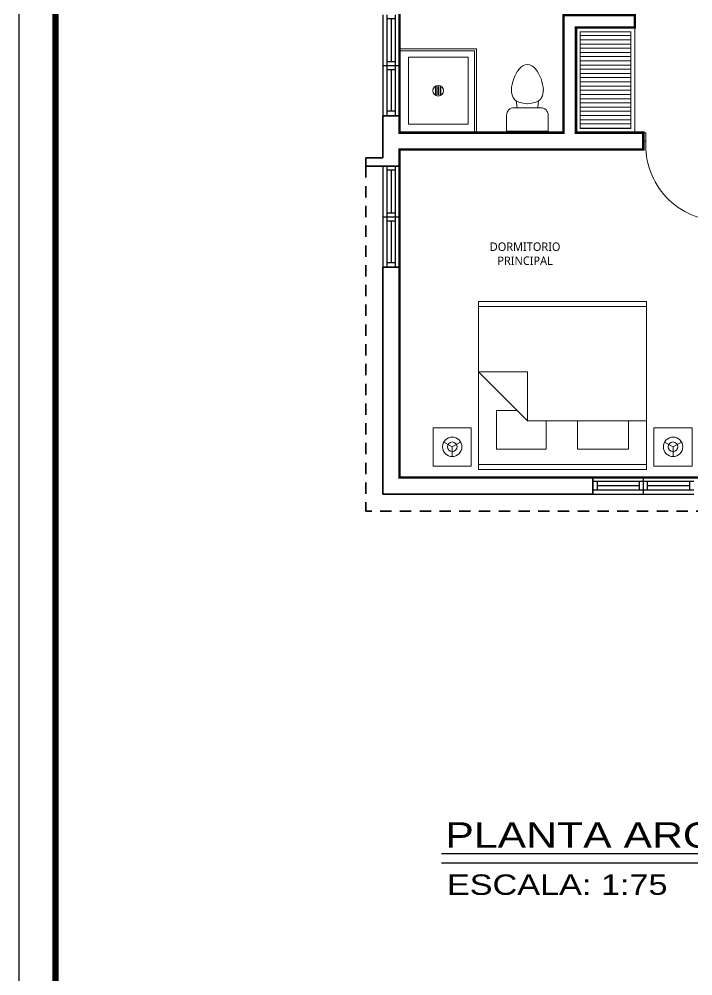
# Model space of a CAD drawing. Header units: feet. Extents: x -417 to 46, y -646 to -218.
# Drawn here: x -112.25 to -104.24, y -444.88 to -433.5 of the extents above; entities that cross this region are included whole.
import ezdxf

# ---------------------------------------------------------------- set-up
doc = ezdxf.new("R2010")
doc.units = ezdxf.units.FT
doc.header["$MEASUREMENT"] = 0
doc.linetypes.add('HIDDEN', pattern=[0.375, 0.25, -0.125])
for name, color, linetype in [('00-PISOS', 30, 'Continuous'), ('MARCO', 7, 'Continuous'), ('MB3', 8, 'Continuous'), ('PERT-VENT', 2, 'Continuous'), ('textos', 7, 'Continuous'), ('TEXXT', 8, 'Continuous')]:
    doc.layers.add(name, color=color, linetype=linetype)
for name, color, linetype, lineweight in [('A-WALL', 4, 'Continuous', 25), ('closet', 8, 'Continuous', 5), ('FURN', 2, 'Continuous', 30), ('muebles', 2, 'Continuous', 5), ('P-SANR-FIXT', 2, 'Continuous', 9), ('Piso', 8, 'Continuous', 9), ('puertas', 8, 'Continuous', 9), ('TXT', 2, 'Continuous', 9)]:
    doc.layers.add(name, color=color, linetype=linetype, lineweight=lineweight)
doc.styles.add('ads', font='trebuc.ttf', dxfattribs={"height": 0.14})
doc.styles.add('DAMIAN', font='arial.ttf', dxfattribs={"height": 0.12})

# ---------------------------------------------------------------- blocks, each defined once
blk = doc.blocks.new('Toilet_-_Tank_-_3D_4840 - 17_ High_ Seat Not Visible-536545-Nivel 1')
at = {"layer": 'P-SANR-FIXT'}
for p, q in [((0.248, 0.489), (-0.248, 0.489)), ((-0.248, 0.489), (-0.248, 0.298)), ((0.248, 0.298), (0.248, 0.489)), ((-0.159, 0.21), (-0.123, 0.21)), ((-0.123, 0.21), (-0.132, 0.127)), ((-0.123, 0.21), (0.123, 0.21)), ((0.132, 0.127), (0.123, 0.21)), ((0.123, 0.21), (0.159, 0.21))]:
    blk.add_line(p, q, dxfattribs=at)
for centre, radius, start, end in [((-0.159, 0.298), 0.0889, 180, 270), ((0.159, 0.298), 0.0889, 270, 360), ((-0.083, 0.041), 0.0995, 119.8981, 151.0596), ((0, -0.104), 0.266, 90.1019, 119.8981), ((0, -0.104), 0.266, 60.1019, 89.8981), ((0.083, 0.041), 0.0995, 28.9404, 60.1019), ((-0.023, 0.008), 0.167, 151.0596, 182.709), ((0.023, 0.008), 0.167, 357.291, 28.9404), ((0.25, 0.021), 0.441, 182.709, 218.5058), ((-0.25, 0.021), 0.441, 321.4942, 357.291), ((0.011, -0.169), 0.136, 218.5058, 265.219), ((-0.011, -0.169), 0.136, 274.781, 321.4942)]:
    blk.add_arc(centre, radius, start, end, dxfattribs=at)
blk = doc.blocks.new('Shower_Stall_9385 - 1-684532-Nivel 1')
at = {"layer": 'P-SANR-FIXT'}
for p, q in [((-0.576, 0.533), (0.424, 0.533)), ((-0.576, -0.381), (-0.576, 0.533)), ((0.424, 0.508), (-0.551, 0.508)), ((-0.551, -0.381), (-0.551, 0.508)), ((-0.475, -0.279), (-0.475, 0.432)), ((-0.475, 0.432), (0.322, 0.432)), ((0.322, 0.432), (0.322, -0.279)), ((-0.121, 0.108), (-0.032, 0.108)), ((-0.032, 0.099), (-0.121, 0.099)), ((-0.121, 0.081), (-0.032, 0.081)), ((-0.032, 0.072), (-0.121, 0.072)), ((-0.121, 0.053), (-0.032, 0.053)), ((-0.032, 0.044), (-0.121, 0.044)), ((0.322, -0.279), (-0.475, -0.279)), ((-0.576, -0.381), (-0.551, -0.381)), ((-0.551, -0.381), (0.398, -0.381))]:
    blk.add_line(p, q, dxfattribs=at)
for centre, radius, start, end in [((-0.076, 0.076), 0.0635, 360, 180), ((-0.076, 0.076), 0.0635, 0, 180), ((-0.076, 0.076), 0.0635, 180, 360), ((-0.076, 0.076), 0.0635, 180, 360), ((-0.121, 0.103), 0.00444, 90, 270), ((-0.121, 0.076), 0.00444, 90, 270), ((-0.121, 0.049), 0.00444, 90, 270), ((-0.032, 0.103), 0.00444, 270, 90), ((-0.032, 0.076), 0.00444, 270, 90), ((-0.032, 0.049), 0.00444, 270, 90), ((0.398, -0.356), 0.0254, 270, 360)]:
    blk.add_arc(centre, radius, start, end, dxfattribs=at)
blk = doc.blocks.new('A$C4D292AF4')
at = {"layer": 'puertas'}
for points in [[(0.03, 0.05), (0.07, 0.05), (0.07, 1.05), (0.03, 1.05)], [(0, 0), (0.03, 0), (0.03, 0.1), (0, 0.1)], [(0.97, 0), (1, 0), (1, 0.1), (0.97, 0.1)]]:
    blk.add_lwpolyline(points, close=True, dxfattribs=at)
blk.add_arc((0.068, 0.147), 0.903, 357.0481, 89.8556, dxfattribs=at)
blk = doc.blocks.new('A$C154754DE')
at = {"layer": 'muebles', "color": 2, "linetype": 'Continuous'}
for p, q in [((1.505, 3.079, 224.56), (1.958, 3.079, 224.56)), ((1.505, 2.626, 224.56), (1.505, 3.079, 224.56)), ((1.958, 2.626, 224.56), (1.958, 3.079, 224.56)), ((1.505, 2.626, 224.56), (1.958, 2.626, 224.56)), ((1.505, 0.453, 224.56), (1.958, 0.453, 224.56)), ((1.505, 0.453, 224.56), (1.505, 0, 224.56)), ((1.958, 0.453, 224.56), (1.958, 0, 224.56)), ((1.505, 0, 224.56), (1.958, 0, 224.56))]:
    blk.add_line(p, q, dxfattribs=at)
at = {"layer": 'muebles', "color": 8, "linetype": 'Continuous'}
for p, q in [((1.729, 2.853, 224.56), (1.672, 2.953, 224.56)), ((1.729, 2.853, 224.56), (1.672, 2.754, 224.56)), ((1.729, 2.853, 224.56), (1.844, 2.853, 224.56)), ((1.729, 0.226, 224.56), (1.672, 0.326, 224.56)), ((1.729, 0.226, 224.56), (1.672, 0.126, 224.56)), ((1.729, 0.226, 224.56), (1.844, 0.226, 224.56))]:
    blk.add_line(p, q, dxfattribs=at)
at = {"layer": 'muebles', "linetype": 'Continuous'}
for p, q in [((0, 2.54, 224.56), (2, 2.54, 224.56)), ((0, 0.54, 224.56), (0, 2.54, 224.56)), ((0.061, 2.54, 224.56), (0.061, 0.54, 224.56)), ((1.419, 1.958, 224.56), (0.837, 2.54, 224.56)), ((0.837, 2.54, 224.56), (0.837, 1.958, 224.56)), ((1.939, 0.54, 224.56), (1.939, 2.54, 224.56)), ((2, 2.54, 224.56), (2, 0.54, 224.56)), ((1.296, 2.326, 224.56), (1.755, 2.326, 224.56)), ((1.296, 2.081, 224.56), (1.296, 2.326, 224.56)), ((1.755, 2.326, 224.56), (1.755, 1.734, 224.56)), ((0.837, 1.958, 224.56), (1.419, 1.958, 224.56)), ((1.419, 0.54, 224.56), (1.419, 1.958, 224.56)), ((1.755, 1.734, 224.56), (1.419, 1.734, 224.56)), ((1.419, 1.364, 224.56), (1.755, 1.364, 224.56)), ((1.755, 1.364, 224.56), (1.755, 0.754, 224.56)), ((1.755, 0.754, 224.56), (1.419, 0.754, 224.56)), ((2, 0.54, 224.56), (0, 0.54, 224.56))]:
    blk.add_line(p, q, dxfattribs=at)
at = {"layer": 'muebles', "color": 8, "linetype": 'Continuous', "extrusion": (0, 0, -1)}
for centre, major_axis, start_param, end_param in [((1.729, 2.853, 224.56), (-0.0814, -0.0814), -1.570796, 4.712389), ((1.729, 0.226, 224.56), (-0.0407, 0.0407), 1.570796326794897, 7.853981633974483)]:
    blk.add_ellipse(centre, major_axis=major_axis, ratio=1, start_param=start_param, end_param=end_param, dxfattribs=at)
at = {"layer": 'muebles', "color": 8, "linetype": 'Continuous'}
for centre, major_axis, start_param, end_param in [((1.729, 2.853, 224.56), (-0.0407, -0.0407), 1.570796326794897, 7.853981633974483), ((1.729, 0.226, 224.56), (-0.0814, 0.0814), -1.570796, 4.712389)]:
    blk.add_ellipse(centre, major_axis=major_axis, ratio=1, start_param=start_param, end_param=end_param, dxfattribs=at)
blk = doc.blocks.new('A$C18ED6237')
at = {"layer": 'PERT-VENT', "extrusion": (-2.36783e-12, 8.94772e-16, -1)}
for p, q in [((1.2, 0.2), (0, 0.2)), ((1.2, 0.15), (0, 0.15)), ((0.054, 0.05), (0.054, 0.15)), ((0.553, 0.15), (0.553, 0.05)), ((0.6, 0.2), (0.6, 0)), ((0.647, 0.15), (0.647, 0.05)), ((1.2, 0.05), (0, 0.05)), ((0.553, 0.1), (0.054, 0.1)), ((1.153, 0.1), (0.647, 0.1)), ((0, 0), (1.2, 0))]:
    blk.add_line(p, q, dxfattribs=at)
at = {"layer": 'PERT-VENT'}
blk.add_line((1.153, 0.05), (1.153, 0.15), dxfattribs=at)
blk = doc.blocks.new('A$C260D6B89')
at = {"layer": 'Piso'}
h = blk.add_hatch(dxfattribs=at)
h.set_pattern_fill('ANSI31', color=256, scale=0.4, angle=315, style=0)
h.set_pattern_definition([(0, (2.35, 5.9), (2e-17, 0.05), [])])
h.paths.add_polyline_path([(2.35, 5.9), (2.95, 5.9), (2.95, 7.05), (2.35, 7.05)])
at = {"layer": 'A-WALL', "lineweight": 35, "extrusion": (-2.36783e-12, 8.94772e-16, -1)}
for p, q in [((2.15, 7.25), (2.15, 5.85)), ((3, 7.1), (2.3, 7.1)), ((2.3, 5.85), (2.3, 7.1)), ((2.3, 5.85), (2.3, 6.15)), ((0.2, 6.05), (0, 6.05)), ((0, 5.55), (0, 6.05)), ((0.199, 5.85), (0.199, 6.047)), ((2.15, 5.85), (0.199, 5.85)), ((3.1, 5.85), (2.3, 5.85)), ((3.1, 5.65), (3.1, 5.85)), ((0.2, 5.65), (3.1, 5.65)), ((-0.2, 5.45), (-0.2, 5.55)), ((0, 4.25), (0, 1.55)), ((0.2, 1.75), (0.2, 4.25)), ((2.5, 1.75), (0.2, 1.75)), ((2.5, 1.55), (2.5, 1.75)), ((0, 1.55), (2.5, 1.55))]:
    blk.add_line(p, q, dxfattribs=at)
at = {"layer": 'A-WALL', "lineweight": 35}
for p, q in [((0.2, 5.45), (0.2, 5.65)), ((-0.2, 5.55), (0, 5.55)), ((-0.2, 5.45), (0.2, 5.45))]:
    blk.add_line(p, q, dxfattribs=at)
at = {"layer": 'MB3', "linetype": 'HIDDEN', "lineweight": 35, "ltscale": 0.54}
for p in [(-0.2, 5.45), (4.1, 1.35)]:
    blk.add_line(p, (-0.2, 1.35), dxfattribs=at)
at = {"layer": 'Piso'}
blk.add_lwpolyline([(2.35, 5.9), (2.95, 5.9), (2.95, 7.05), (2.35, 7.05)], close=True, dxfattribs=at)
at = {"rotation": 90}
blk.add_blockref('A$C18ED6237', (0.2, 6.05), dxfattribs=at)
blk.add_blockref('A$C18ED6237', (2.5, 1.55))
at = {"layer": 'P-SANR-FIXT', "extrusion": (-2.36783e-12, 8.94772e-16, -1), "xscale": -1}
for name, p, rotation in [('Shower_Stall_9385 - 1-684532-Nivel 1', (-0.584, 6.273), 90), ('Toilet_-_Tank_-_3D_4840 - 17_ High_ Seat Not Visible-536545-Nivel 1', (-1.721, 6.356), 180)]:
    blk.add_blockref(name, p, dxfattribs=dict(at, rotation=rotation))
at = {"layer": 'puertas', "extrusion": (-2.36783e-12, 8.94772e-16, -1), "xscale": -1, "rotation": 179.9999999999967}
blk.add_blockref('A$C4D292AF4', (-4.1, 5.849), dxfattribs=at)
at = {"layer": 'TXT', "insert": (5.049, 2.741), "char_height": 0.1, "width": 2.838, "attachment_point": 2, "style": 'ads', "bg_fill": 2}
blk.add_mtext('BAÑO', dxfattribs=at)
at = {"layer": 'FURN', "xscale": -1, "rotation": 90}
blk.add_blockref('A$C154754DE', (3.68, 3.843), dxfattribs=at)
at = {"layer": 'TXT', "char_height": 0.1, "width": 2.838, "attachment_point": 2, "style": 'ads', "bg_fill": 2}
for s, insert in [('HALL', (3.907, 7.258)), ('DORMITORIO \\PPRINCIPAL', (1.694, 4.544))]:
    blk.add_mtext(s, dxfattribs=dict(at, insert=insert))
at = {"layer": 'A-WALL', "lineweight": 35}
for p, q in [((3, 7.1), (3, 7.25)), ((0, 4.25), (0.2, 4.25))]:
    blk.add_line(p, q, dxfattribs=at)
at = {"layer": 'closet'}
blk.add_line((3, 7.1), (3, 5.85), dxfattribs=at)
at = {"rotation": 90}
blk.add_blockref('A$C18ED6237', (0.2, 4.25), dxfattribs=at)

msp = doc.modelspace()

# ---------------------------------------------------------------- linework, layer by layer
at = {"layer": 'TEXXT', "color": 4}
msp.add_line((-107.2265, -443.4279), (-94.2825, -443.4279), dxfattribs=at)
at = {"layer": 'TEXXT', "color": 3}
msp.add_line((-107.2265, -443.537), (-94.1588, -443.537), dxfattribs=at)

# ---------------------------------------------------------------- block references
at = {"layer": 'Piso'}
msp.add_blockref('A$C260D6B89', (-107.927, -440.7042), dxfattribs=at)

# ---------------------------------------------------------------- texts
at = {"layer": 'textos', "color": 7, "style": 'DAMIAN', "width": 1.2}
for s, height, p in [('PLANTA ARQUITECTONICA 1ER. NIVEL, BLOQUE B', 0.303465, (-107.182, -443.3589)), (' ESCALA: 1:75', 0.242772, (-107.2763, -443.9183))]:
    msp.add_text(s, height=height, dxfattribs=at).set_placement(p)

# ---------------------------------------------------------------- next in the draw order: linework, layer by layer
at = {"layer": '00-PISOS', "const_width": 0.03}
msp.add_lwpolyline([(-105.777, -432.6542), (-107.727, -432.6542), (-107.727, -433.8546), (-107.7278, -434.8546), (-106.8098, -434.8546), (-105.777, -434.8546), (-105.777, -433.4542)], close=True, dxfattribs=at)
msp.add_lwpolyline([(-105.777, -433.4542), (-104.927, -433.4542), (-104.927, -433.6042), (-105.627, -433.6042), (-105.627, -434.8546), (-104.827, -434.8546), (-104.827, -435.0546), (-107.727, -435.0546), (-107.727, -438.9542), (-103.827, -438.9542), (-103.827, -437.4084), (-103.627, -437.4084)], dxfattribs=at)
at = {"layer": 'MARCO'}
msp.add_lwpolyline([(-112.2526, -423.8816), (-47.7526, -423.8816), (-47.7526, -465.8816), (-112.2526, -465.8816)], close=True, dxfattribs=at)
at = {"layer": 'MARCO', "const_width": 0.075}
msp.add_lwpolyline([(-54.925, -424.3157), (-111.8185, -424.3157), (-111.8185, -465.4476), (-54.925, -465.4476)], close=True, dxfattribs=at)

doc.saveas('drawing.dxf')
